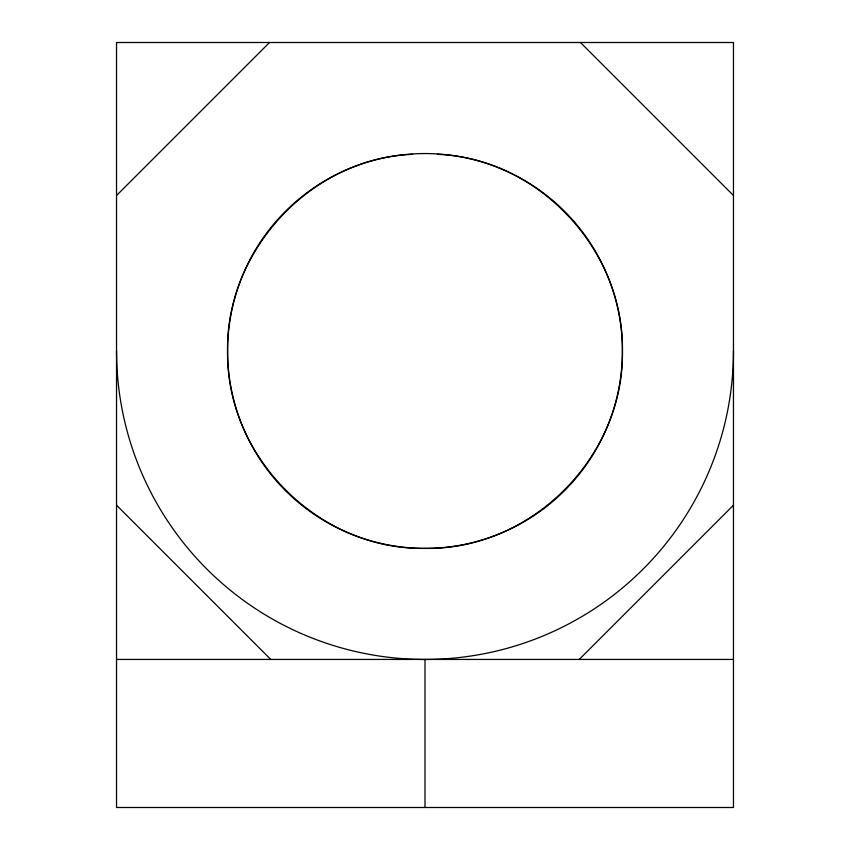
<?xml version="1.0" encoding="UTF-8"?>
<svg xmlns="http://www.w3.org/2000/svg" width="850" height="850" viewBox="0 0 850 850"><rect width="100%" height="100%" fill="white"/><g stroke="black" fill="none" stroke-linecap="round" stroke-linejoin="round"><path stroke-width="1.27" d="M116.535 195.5L269.535 42.5M579.232 659.441L733.465 505.197M412.664 154.36C311.663 157.824 225.718 250.229 227.577 350.965C225.718 456.939 319.026 550.258 425 548.388C530.974 550.258 624.282 456.939 622.423 350.965C624.282 250.229 538.337 157.824 437.336 154.36M116.535 659.441L733.465 659.441M580.465 42.5L733.465 195.5M116.535 505.197L270.767 659.441M116.535 350.965A308.465 308.465 0 0 0 425 659.441L425 807.5M733.465 350.965A308.465 308.465 0 0 1 425 659.441M733.465 42.5L116.535 42.5L116.535 807.5L733.465 807.5L733.465 42.5M326.294 521.942A197.423 197.423 0 0 0 622.423 350.965A197.423 197.423 0 0 0 326.294 179.998A197.423 197.423 0 0 0 326.294 521.942"/></g></svg>
